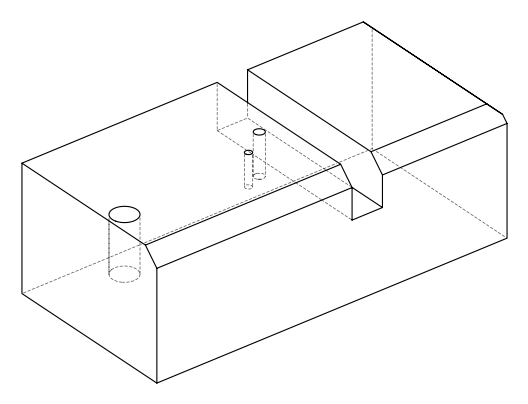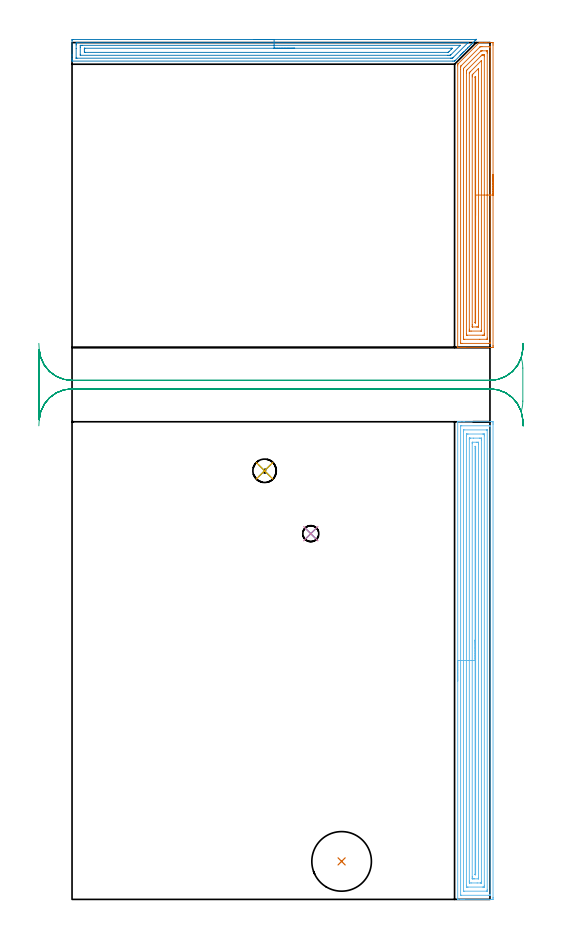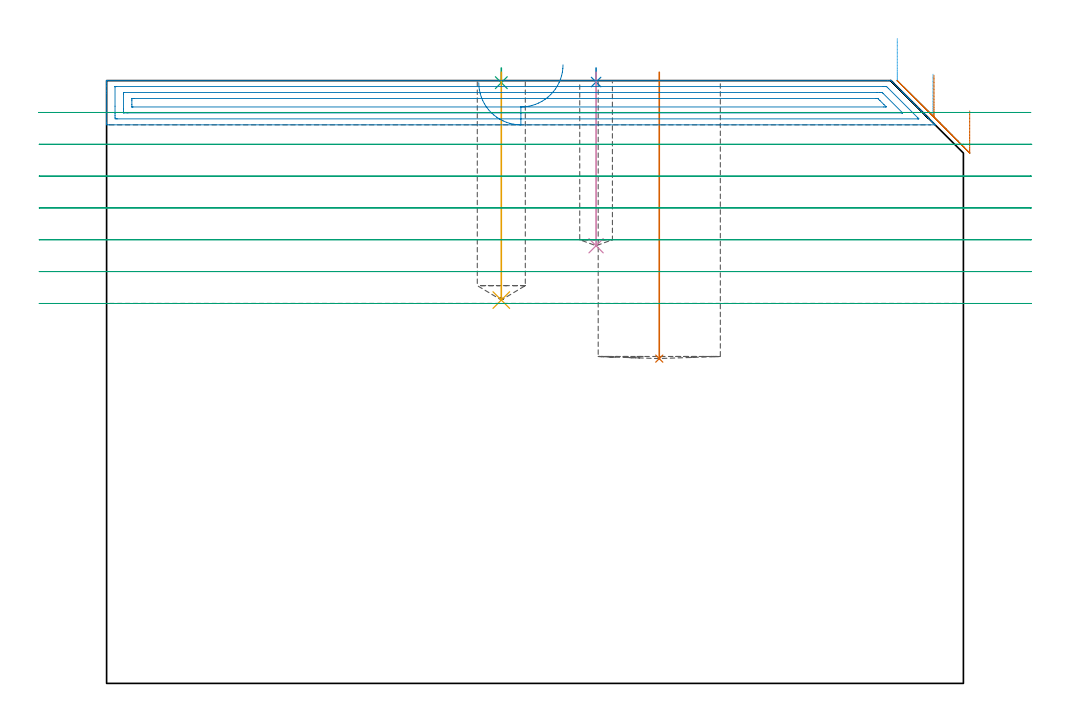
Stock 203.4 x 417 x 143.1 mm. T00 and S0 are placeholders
(PLAN: 9 operations, 5 tool changes, 36.3 min)
(1 INDEXABLE_INSERT_DRILL_BLIND_HOLE_FROM_SOLID | STEP1POCKET | NXT0302_029 | 0.27 min | 43332 mm3)
(2 SPOT_DRILL | STEP1POCKET_1 | NXT0321_9005460120000 | 0.03 min | 0 mm3)
(3 SPOT_DRILL_1 | STEP1POCKET_2 | NXT0321_9005460120000 | 0.03 min | 2 mm3)
(4 DRILL_BLIND_HOLE_INTO_CENTER | STEP1POCKET_1 | NXT0301_049 | 0.17 min | 1814 mm3)
(5 DRILL_BLIND_HOLE_INTO_CENTER_1 | STEP1POCKET_2 | UGT0301_225 | 0.22 min | 5061 mm3)
(6 AREA_MILL | FG_CHAMFER_SURFACE | UGT0205_001 | 13.21 min | 35510 mm3)
(7 AREA_MILL_1 | FG_CHAMFER_SURFACE_1 | UGT0205_001 | 8.32 min | 23071 mm3)
(8 AREA_MILL_2 | FG_CHAMFER_SURFACE_2 | UGT0205_001 | 6.38 min | 10456 mm3)
(9 MILL_RECTANGULAR_SLOT | SLOT_RECTANGULAR | UGT0201_004 | Follow Part, ap 8, ae 75% | 7.71 min | 386316 mm3)
(TOOL NXT0302_029 | Index. Insert Drill 29mm [880-D2900L32-05] | D29 PA176 FL145 Z2)
(TOOL NXT0321_9005460120000 | NC Spot Drill, 142deg, 12mm, Carbide, Uncoated | D12 PA142 FL30 Z2)
(TOOL NXT0301_049 | Carbide Drill 7.8mm [860.1-0780-039A1-MM 2214] | D7.8 PA140 FL53 Z2)
(TOOL UGT0301_225 | Twist Drill 11.4 mm | D11.4 PA118 FL92 Z2)
(TOOL UGT0205_001 | Chamfer Mill 20 x 3 x 45 deg. | D20 FL50 Z2)
(TOOL UGT0201_004 | End Mill 32 mm | D32 FL53 Z6)
(OP 1 INDEXABLE_INSERT_DRILL_BLIND_HOLE_FROM_SOLID)
G17 G21 G94 G90
T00 M6
G54
G17 G0 G90 X131.2 Y18.5 S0 M3
G43 Z153.1 H1
G94 G81 G98 Z77.1 F250. R145.1
G80
M5
M2
(OP 2 SPOT_DRILL)
G17 G21 G94 G90
T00 M6
G54
G17 G0 G90 X116.2 Y178. S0 M3
G43 Z153.1 H0
G94 G81 G98 Z142.764 F250. R146.1
G80
M5
M2
(OP 3 SPOT_DRILL_1)
G17 G21 G94 G90
T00 M6
G54
G17 G0 G90 X93.7 Y208.6 S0 M3
G43 Z153.1 H0
G94 G81 G98 Z142.609 F250. R146.1
G80
M5
M2
(OP 4 DRILL_BLIND_HOLE_INTO_CENTER)
G17 G21 G94 G90
T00 M6
G54
G17 G0 G90 X116.2 Y178. S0 M3
G43 Z153.1 H1
G94 G81 G98 Z103.9 F250. R145.1
G80
M5
M2
(OP 5 DRILL_BLIND_HOLE_INTO_CENTER_1)
G17 G21 G94 G90
T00 M6
G54
G17 G0 G90 X93.7 Y208.6 S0 M3
G43 Z153.1 H0
G94 G81 G98 Z91. F250. R145.1
G80
M5
M2
(OP 6 AREA_MILL)
G17 G21 G94 G90
T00 M6
G54
G17 G0 G90 X187.702 Y106.25 S1061 M3
G43 Z153.1 H0
Z153.098
G94 G1 Y106.288 Z152.227 F250.
Y106.402 Z151.362
Y106.591 Z150.51
Y106.853 Z149.678
Y107.187 Z148.872
Y107.59 Z148.098
Y108.059 Z147.363
Y108.59 Z146.67
Y109.179 Z146.027
Y109.822 Z145.438
Y110.514 Z144.907
Y111.25 Z144.438
Y112.024 Z144.035
Y112.83 Z143.701
Y113.662 Z143.439
Y114.514 Z143.25
Y115.379 Z143.136
Y116.25 Z143.098
X187.704 Y232.334 Z143.096
X187.701 Y232.412 Z143.094
X187.71 Y232.491 Z143.081
X187.733 Y232.497 Z143.058
X187.751 Y232.5 Z143.04
X188.133 Z142.666
X188.511 Z142.288
X189.173 Z141.622
X190.395 Z140.401
X190.955 Z139.839
X203.707 Z127.091
X204.317 Y232.497 Z126.48
X204.892 Y232.493 Z125.906
X204.894 Y232.465 Z125.904
X204.899 Y231.888 Z125.901
X204.9 Y231.304 Z125.9
Y0.921
X204.899 Y0.612 Z125.901
X204.894 Y0.035 Z125.904
X204.892 Y0.007 Z125.906
X204.317 Y0.003 Z126.48
X203.706 Y0. Z127.091
X190.955 Z139.839
X190.395 Z140.401
X190.064 Z140.732
X189.505 Z141.292
X189.173 Z141.622
X188.133 Z142.666
X187.75 Y0.002 Z143.041
X187.703 Y0.005 Z143.087
X187.702 Y0.007 Z143.088
X187.7 Y0.166 Z143.1
X187.702 Y116.25 Z143.098
X189.116 Z141.684
X189.119 Y230.213 Z141.682
X189.122 Y230.325 Z141.678
X189.131 Y230.49 Z141.669
X189.173 Y230.493 Z141.627
X189.667 Y230.5 Z141.133
X203.03 Y230.499 Z127.77
X203.427 Y230.493 Z127.373
X203.476 Y230.49 Z127.324
X203.483 Y230.28 Z127.317
X203.485 Y230.161 Z127.315
X203.486 Y2.339 Z127.314
X203.485 Y2.28 Z127.315
X203.48 Y2.162 Z127.32
X203.47 Y2.01 Z127.33
X203.427 Y2.007 Z127.373
X202.933 Y2.001 Z127.867
X189.57 Z141.23
X189.173 Y2.007 Z141.627
X189.124 Y2.01 Z141.676
X189.117 Y2.221 Z141.683
X189.115 Y2.339 Z141.685
X189.116 Y116.25 Z141.684
X190.53 Z140.27
X190.532 Y227.847 Z140.268
X190.533 Y228.316 Z140.267
X190.535 Y228.422 Z140.265
X190.538 Y228.473 Z140.262
X190.541 Y228.49 Z140.259
X190.588 Y228.493 Z140.212
X190.772 Y228.499 Z140.028
X201.829 Z128.971
X201.951 Y228.497 Z128.849
X202.049 Y228.491 Z128.751
X202.066 Y228.487 Z128.734
X202.068 Y228.481 Z128.732
X202.07 Y228.458 Z128.73
X202.071 Y228.316 Z128.729
Y4.65
X202.07 Y4.184 Z128.73
X202.068 Y4.078 Z128.732
X202.065 Y4.027 Z128.735
X202.06 Y4.01 Z128.74
X202.012 Y4.007 Z128.788
X201.828 Y4.001 Z128.972
X190.771 Z140.029
X190.649 Y4.003 Z140.151
X190.551 Y4.01 Z140.249
X190.534 Y4.013 Z140.266
X190.532 Y4.019 Z140.268
X190.53 Y4.042 Z140.27
X190.529 Y4.184 Z140.271
X190.53 Y116.25 Z140.27
X191.944 Z138.856
X191.946 Y225.637 Z138.854
X191.951 Y226.425 Z138.849
X191.953 Y226.478 Z138.847
X191.96 Y226.491 Z138.84
X191.984 Y226.493 Z138.816
X192.091 Y226.497 Z138.709
X192.306 Y226.499 Z138.494
X192.737 Y226.5 Z138.063
X199.893 Z130.907
X200.306 Y226.498 Z130.494
X200.513 Y226.494 Z130.287
X200.615 Y226.49 Z130.185
X200.651 Y226.481 Z130.149
X200.657 Y225.637 Z130.143
Y6.863
X200.652 Y6.072 Z130.148
X200.651 Y6.022 Z130.149
X200.616 Y6.01 Z130.184
X200.509 Y6.006 Z130.291
X200.294 Y6.003 Z130.506
X199.863 Y6. Z130.937
X192.707 Z138.093
X192.294 Y6.002 Z138.506
X192.087 Y6.006 Z138.713
X191.985 Y6.01 Z138.815
X191.949 Y6.019 Z138.851
X191.943 Y6.863 Z138.857
X191.944 Y116.25 Z138.856
X193.359 Z137.441
X193.361 Y224.118 Z137.439
X193.364 Y224.387 Z137.436
X193.367 Y224.462 Z137.433
X193.371 Y224.491 Z137.429
X193.385 Y224.493 Z137.415
X193.466 Y224.497 Z137.334
X193.628 Y224.499 Z137.172
X193.871 Y224.5 Z136.929
X195.409 Z135.391
X198.325 Z132.475
X198.972 Y224.497 Z131.828
X199.222 Y224.494 Z131.578
X199.237 Y224.484 Z131.563
X199.239 Y224.477 Z131.561
X199.242 Y223.851 Z131.558
X199.243 Y223.58 Z131.557
Y8.649
X199.242 Y8.379 Z131.558
X199.238 Y8.107 Z131.562
X199.236 Y8.031 Z131.564
X199.23 Y8.009 Z131.57
X199.215 Y8.007 Z131.585
X199.134 Y8.003 Z131.666
X198.972 Y8.001 Z131.828
X198.729 Y8. Z132.071
X197.191 Z133.609
X194.275 Z136.525
X193.628 Y8.003 Z137.172
X193.378 Y8.006 Z137.422
X193.363 Y8.017 Z137.437
X193.361 Y8.023 Z137.439
X193.358 Y8.649 Z137.442
X193.357 Y8.92 Z137.443
X193.359 Y116.25 Z137.441
X194.773 Z136.027
X194.775 Y221.808 Z136.025
Y222.065
X194.779 Y222.383 Z136.021
X194.781 Y222.461 Z136.019
X194.784 Y222.49 Z136.016
X194.831 Y222.493 Z135.969
X194.977 Y222.498 Z135.823
X196.757 Y222.5 Z134.043
X197.191 Y222.499 Z133.609
X197.651 Y222.497 Z133.149
X197.794 Y222.49 Z133.006
X197.822 Y222.486 Z132.978
X197.824 Y222.436 Z132.976
X197.827 Y222.32 Z132.973
X197.828 Y222.065 Z132.972
X197.829 Y221.425 Z132.971
Y10.689
X197.828 Y10.435 Z132.972
X197.824 Y10.115 Z132.976
X197.822 Y10.037 Z132.978
X197.817 Y10.01 Z132.983
X197.769 Y10.007 Z133.031
X197.623 Y10.002 Z133.177
X195.843 Y10. Z134.957
X195.409 Y10.001 Z135.391
X194.949 Y10.003 Z135.851
X194.806 Y10.01 Z135.994
X194.778 Y10.014 Z136.022
X194.776 Y10.064 Z136.024
X194.773 Y10.18 Z136.027
X194.772 Y10.435 Z136.028
X194.771 Y11.074 Z136.029
X194.773 Y116.25 Z136.027
X196.187 Z134.613
X196.189 Y219.498 Z134.611
X196.191 Y220.279 Z134.609
X196.192 Y220.387 Z134.608
X196.197 Y220.49 Z134.603
X196.3 Y220.495 Z134.5
X196.373 Y220.496 Z134.427
X196.399 Y220.493 Z134.401
X196.408 Y220.49 Z134.392
X196.41 Y220.47 Z134.39
X196.413 Y220.394 Z134.387
X196.414 Y220.279 Z134.386
X196.415 Y220.164 Z134.385
Y12.999
X196.412 Y12.221 Z134.388
X196.409 Y12.111 Z134.391
X196.403 Y12.01 Z134.397
X196.3 Y12.005 Z134.5
X196.227 Y12.004 Z134.573
X196.201 Y12.007 Z134.599
X196.193 Y12.01 Z134.607
X196.19 Y12.031 Z134.61
X196.187 Y12.106 Z134.613
X196.186 Y12.221 Z134.614
Y12.336
X196.187 Y116.25 Z134.613
Y117.122 Z134.651
Y117.986 Z134.765
Y118.838 Z134.954
Y119.67 Z135.216
Y120.476 Z135.55
Y121.25 Z135.953
Y121.986 Z136.421
Y122.678 Z136.952
Y123.321 Z137.542
Y123.91 Z138.185
Y124.442 Z138.877
Y124.91 Z139.613
Y125.313 Z140.387
Y125.647 Z141.193
Y125.909 Z142.025
Y126.098 Z142.876
Y126.212 Z143.741
Y126.25 Z144.613
G0 Z153.1
M5
M2
(OP 7 AREA_MILL_1)
G17 G21 G94 G90
T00 M6
G54
G17 G0 G90 X204.9 Y352.8 S1061 M3
G43 Z153.1 H0
Z135.9
G94 G1 Y352.762 Z135.028 F250.
Y352.648 Z134.164
Y352.459 Z133.312
Y352.197 Z132.48
Y351.863 Z131.674
Y351.46 Z130.9
Y350.992 Z130.164
Y350.46 Z129.472
Y349.871 Z128.829
Y349.228 Z128.24
Y348.536 Z127.708
Y347.8 Z127.24
Y347.026 Z126.837
Y346.22 Z126.503
Y345.388 Z126.241
Y344.537 Z126.052
Y343.672 Z125.938
Y342.8 Z125.9
Y269.509
X204.899 Y269.201 Z125.901
X204.893 Y268.624 Z125.904
X204.891 Y268.607 Z125.906
X204.317 Y268.603 Z126.48
X203.718 Y268.6 Z127.08
X191.555 Z139.24
X190.955 Z139.839
X190.373 Z140.424
X190.064 Z140.732
X189.482 Z141.314
X189.173 Z141.622
X188.104 Z142.695
X187.747 Y268.603 Z143.045
X187.703 Y268.606 Z143.087
X187.702 Y268.607 Z143.088
X187.7 Y268.755 Z143.1
X187.704 Y405.719 Z143.096
X187.71 Y406.46 Z143.088
X187.715 Y406.513 Z143.083
X187.786 Y406.586 Z143.013
X187.837 Y406.638 Z142.961
X198.182 Y416.984 Z132.615
X198.192 Y416.992 Z132.605
X198.432 Y417. Z132.363
X198.699 Z132.1
X199.246 Z131.554
X199.863 Z130.932
X201.063 Z129.734
X201.645 Z129.149
X204.026 Z126.77
X204.317 Y416.998 Z126.479
X204.891 Y416.993 Z125.905
X204.893 Y416.976 Z125.904
X204.898 Y416.399 Z125.902
X204.9 Y415.816 Z125.9
Y342.8
X203.486 Z127.314
X203.485 Y270.926 Z127.315
X203.484 Y270.866 Z127.316
X203.479 Y270.749 Z127.321
X203.468 Y270.61 Z127.332
X203.427 Y270.608 Z127.373
X202.919 Y270.601 Z127.881
X190.064 Y270.6 Z140.736
X189.556 Y270.601 Z141.244
X189.173 Y270.608 Z141.627
X189.125 Y270.61 Z141.675
X189.118 Y270.807 Z141.682
X189.115 Y270.926 Z141.685
Y270.985
X189.114 Y271.044 Z141.686
X189.118 Y403.965 Z141.682
X189.121 Y404.802 Z141.679
X189.123 Y404.853 Z141.677
X189.173 Y405.512 Z141.627
X189.261 Y405.606 Z141.539
X189.345 Y405.694 Z141.455
X198.265 Y414.615 Z132.535
X198.624 Y414.965 Z132.176
X198.645 Y414.983 Z132.155
X198.685 Y414.99 Z132.115
X198.78 Y414.995 Z132.02
X198.972 Y414.998 Z131.828
X199.479 Y415. Z131.321
X203.044 Y414.999 Z127.756
X203.427 Y414.992 Z127.373
X203.475 Y414.99 Z127.325
X203.482 Y414.793 Z127.318
X203.485 Y414.675 Z127.315
X203.486 Y414.615 Z127.314
Y414.556
Y342.8
X202.072 Z128.728
X202.071 Y273.234 Z128.729
X202.069 Y272.769 Z128.731
X202.067 Y272.663 Z128.733
X202.065 Y272.618 Z128.735
X201.982 Y272.61 Z128.818
X201.812 Y272.602 Z128.988
X198.431 Y272.6 Z132.369
X190.786 Z140.014
X190.674 Y272.602 Z140.126
X190.584 Y272.607 Z140.216
X190.535 Y272.612 Z140.265
X190.533 Y272.628 Z140.267
X190.531 Y272.769 Z140.269
X190.529 Y273.196 Z140.271
Y273.661
X190.533 Y403.441 Z140.267
X190.535 Y403.91 Z140.265
X190.539 Y404.327 Z140.261
X190.549 Y404.438 Z140.251
X190.928 Y404.829 Z139.872
X198.972 Y412.872 Z131.828
X199.07 Y412.959 Z131.73
X199.11 Y412.99 Z131.69
X199.153 Y412.993 Z131.647
X199.333 Y412.998 Z131.467
X199.694 Y413. Z131.106
X201.645 Z129.155
X201.814 Z128.986
X201.926 Y412.998 Z128.874
X202.016 Y412.993 Z128.784
X202.065 Y412.988 Z128.735
X202.067 Y412.972 Z128.733
X202.069 Y412.831 Z128.731
X202.071 Y412.404 Z128.729
X202.072 Y411.939 Z128.728
Y342.8
X200.657 Z130.143
Y275.445
X200.651 Y274.657 Z130.149
X200.648 Y274.61 Z130.152
X200.602 Y274.606 Z130.198
X200.496 Y274.603 Z130.304
X200.285 Y274.601 Z130.515
X199.863 Y274.6 Z130.937
X192.294 Y274.601 Z138.506
X192.096 Y274.602 Z138.704
X191.997 Y274.606 Z138.803
X191.954 Y274.61 Z138.846
X191.95 Y274.641 Z138.85
X191.943 Y275.348 Z138.857
Y275.445
X191.946 Y402.126 Z138.854
X191.948 Y402.916 Z138.852
X191.95 Y403.018 Z138.85
X191.964 Y403.403 Z138.836
X192.155 Y403.6 Z138.645
X192.459 Y403.91 Z138.341
X198.972 Y410.424 Z131.828
X199.285 Y410.734 Z131.515
X199.48 Y410.923 Z131.32
X199.549 Y410.989 Z131.251
X199.652 Y410.993 Z131.148
X199.863 Y410.999 Z130.937
X199.91 Y411. Z130.89
X200.306 Z130.494
X200.504 Y410.998 Z130.296
X200.603 Y410.994 Z130.197
X200.646 Y410.991 Z130.154
X200.65 Y410.959 Z130.15
X200.657 Y410.252 Z130.143
Y410.155
Y342.8
X199.243 Z131.557
Y277.23
X199.242 Y276.96 Z131.558
X199.238 Y276.688 Z131.562
X199.236 Y276.618 Z131.564
X199.207 Y276.61 Z131.593
X199.13 Y276.605 Z131.67
X198.972 Y276.601 Z131.828
X194.256 Y276.6 Z136.544
X193.628 Y276.601 Z137.172
X193.364 Y276.602 Z137.436
X193.359 Y276.606 Z137.441
X193.358 Y276.607 Z137.442
X193.357 Y277.23 Z137.443
Y277.501
X193.361 Y402.126 Z137.439
X193.362 Y402.259 Z137.438
X193.365 Y402.325 Z137.435
X193.368 Y402.355 Z137.432
X193.381 Y402.372 Z137.419
X193.628 Y402.628 Z137.172
X193.822 Y402.823 Z136.978
X194.016 Y403.018 Z136.784
X199.171 Y408.172 Z131.63
X199.204 Y408.204 Z131.596
X199.225 Y408.221 Z131.575
X199.235 Y408.225 Z131.565
X199.237 Y408.219 Z131.563
X199.242 Y408.176 Z131.558
X199.243 Y408.149 Z131.557
Y408.099
Y342.8
X197.829 Z132.971
X197.828 Y279.267 Z132.972
X197.827 Y279.014 Z132.973
X197.824 Y278.695 Z132.976
X197.822 Y278.623 Z132.978
X197.741 Y278.61 Z133.059
X197.601 Y278.603 Z133.199
X197.191 Y278.601 Z133.609
X196.713 Y278.6 Z134.087
X194.93 Y278.602 Z135.87
X194.804 Y278.608 Z135.996
X194.779 Y278.61 Z136.021
X194.776 Y278.654 Z136.024
X194.773 Y278.759 Z136.027
X194.772 Y279.014 Z136.028
X194.771 Y279.653 Z136.029
X194.775 Y400.341 Z136.025
X194.777 Y400.975 Z136.023
X194.78 Y401.234 Z136.02
X194.782 Y401.308 Z136.018
X194.831 Y401.372 Z135.969
X194.926 Y401.472 Z135.874
X195.047 Y401.597 Z135.753
X195.409 Y401.962 Z135.391
X197.72 Y404.272 Z133.08
X197.754 Y404.304 Z133.046
X197.795 Y404.34 Z133.005
X197.822 Y404.362 Z132.978
X197.824 Y404.321 Z132.976
X197.827 Y404.165 Z132.973
X197.829 Y403.91 Z132.971
Y403.738
Y342.8
X196.415 Z134.385
X196.414 Y281.576 Z134.386
X196.41 Y280.798 Z134.39
X196.409 Y280.689 Z134.391
X196.393 Y280.61 Z134.407
X196.3 Y280.608 Z134.5
X196.235 Y280.61 Z134.565
X196.192 Y280.616 Z134.608
X196.19 Y280.684 Z134.61
X196.187 Y280.798 Z134.613
X196.186 Y280.912 Z134.614
X196.19 Y399.951 Z134.61
X196.191 Y400.146 Z134.609
X196.194 Y400.243 Z134.606
X196.197 Y400.287 Z134.603
X196.241 Y400.341 Z134.559
X196.27 Y400.372 Z134.53
X196.3 Y400.402 Z134.5
X196.332 Y400.431 Z134.468
X196.395 Y400.486 Z134.405
X196.41 Y400.495 Z134.39
X196.411 Y400.488 Z134.389
X196.413 Y400.456 Z134.387
X196.414 Y400.341 Z134.386
X196.415 Y400.227 Z134.385
Y342.8
Y341.928 Z134.423
Y341.064 Z134.537
Y340.212 Z134.726
Y339.38 Z134.988
Y338.574 Z135.322
Y337.8 Z135.725
Y337.064 Z136.194
Y336.372 Z136.725
Y335.729 Z137.314
Y335.14 Z137.957
Y334.609 Z138.65
Y334.14 Z139.385
Y333.737 Z140.159
Y333.403 Z140.965
Y333.141 Z141.797
Y332.952 Z142.649
Y332.838 Z143.514
Y332.8 Z144.385
G0 Z153.1
M5
M2
(OP 8 AREA_MILL_2)
G17 G21 G94 G90
T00 M6
G54
G17 G0 G90 X88.35 Y418.5 S1061 M3
G43 Z153.1 H0
Z142.6
G94 G1 X88.388 Z141.728 F250.
X88.502 Z140.864
X88.691 Z140.012
X88.953 Z139.18
X89.287 Z138.374
X89.69 Z137.6
X90.158 Z136.864
X90.69 Z136.172
X91.279 Z135.529
X91.922 Z134.94
X92.614 Z134.409
X93.35 Z133.94
X94.124 Z133.537
X94.93 Z133.203
X95.762 Z132.941
X96.614 Z132.752
X97.478 Z132.638
X98.35 Z132.6
X196.687 Y418.499 Z132.599
X196.688 Y418.496 Z132.603
X196.687 Y418.488 Z132.61
X196.39 Y418.188 Z132.909
X195.986 Y417.786 Z133.314
X195.846 Y417.645 Z133.452
X195.795 Y417.594 Z133.504
X195.146 Y416.945 Z134.154
X194.967 Y416.766 Z134.331
X194.307 Y416.107 Z134.993
X194.089 Y415.887 Z135.209
X193.465 Y415.265 Z135.834
X193.414 Y415.214 Z135.885
X193.21 Y415.008 Z136.088
X192.625 Y414.425 Z136.674
X192.522 Y414.321 Z136.778
X192.331 Y414.129 Z136.967
X191.785 Y413.585 Z137.515
X191.452 Y413.25 Z137.846
X190.945 Y412.745 Z138.355
X190.736 Y412.535 Z138.563
X190.574 Y412.371 Z138.724
X190.413 Y412.212 Z138.886
X190.29 Y412.089 Z139.009
X190.134 Y411.932 Z139.163
X189.98 Y411.779 Z139.319
X189.844 Y411.643 Z139.455
X189.694 Y411.492 Z139.603
X189.547 Y411.346 Z139.751
X189.397 Y411.196 Z139.901
X189.255 Y411.053 Z140.043
X189.115 Y410.913 Z140.184
X188.951 Y410.75 Z140.348
X188.815 Y410.613 Z140.483
X186.617 Y408.416 Z142.681
X186.273 Y408.075 Z143.024
X186.201 Y408.006 Z143.092
X185.381 Y408. Z143.1
X0.161
X0.01 Y408.006 Z143.093
X0. Y408.301 Z142.798
Y408.659 Z142.441
Y409.295 Z141.8
Y410.492 Z140.605
Y411.053 Z140.041
Y418.084 Z133.013
X0.003 Y418.367 Z132.73
X0.01 Y418.492 Z132.606
X0.137 Y418.499 Z132.599
X0.608 Y418.5 Z132.6
X98.35
Y417.086 Z134.014
X192.522 Y417.085 Z134.015
X192.644
X192.77 Y417.081 Z134.019
X192.818 Y417.079 Z134.021
X192.811 Y417.069 Z134.031
X192.738 Y416.992 Z134.108
X192.615 Y416.865 Z134.235
X192.522 Y416.771 Z134.329
X185.654 Y409.904 Z141.196
X185.381 Y409.632 Z141.468
X185.207 Y409.466 Z141.634
X185.158 Y409.421 Z141.679
X185.066 Y409.419 Z141.681
X184.874 Y409.416 Z141.684
X184.488 Y409.414 Z141.686
X184.367
X2.393 Y409.415 Z141.685
X2.271
X2.037 Y409.42 Z141.68
X2.014 Y409.421 Z141.679
X2.009 Y409.435 Z141.665
X2.003 Y409.465 Z141.635
X2.001 Y409.494 Z141.606
X2. Y414.076 Z137.024
Y415.834 Z135.266
X2.002 Y416.326 Z134.774
X2.005 Y416.708 Z134.392
X2.017 Y417.079 Z134.021
X2.393 Y417.084 Z134.016
X2.515 Y417.085 Z134.015
X98.35 Y417.086 Z134.014
Y415.672 Z135.428
X188.724 Y415.671 Z135.429
X188.8
X188.951 Y415.667 Z135.433
X188.955 Y415.665 Z135.435
Y415.66 Z135.44
X188.951 Y415.651 Z135.449
X184.353 Y411.053 Z140.047
X184.199 Y410.906 Z140.194
X184.142 Y410.853 Z140.247
X184.112 Y410.835 Z140.265
X184.051 Y410.834 Z140.266
X183.822 Y410.83 Z140.27
X183.595 Y410.829 Z140.271
X182.931 Y410.828 Z140.272
X4.178 Y410.829 Z140.271
X4.102 Y410.83 Z140.27
X4.042 Y410.833 Z140.267
X4.011 Y410.835 Z140.265
X4.009 Y410.878 Z140.222
X4.003 Y411.053 Z140.047
X4.001 Y411.228 Z139.872
X4. Y414.744 Z136.356
X4.004 Y415.447 Z135.653
X4.008 Y415.615 Z135.485
X4.017 Y415.665 Z135.435
X4.065 Y415.667 Z135.433
X4.178 Y415.669 Z135.431
X4.843 Y415.671 Z135.429
X5.071
X98.35 Y415.672 Z135.428
Y414.257 Z136.843
X184.488
X184.805 Y414.256 Z136.844
X184.978 Y414.253 Z136.847
X185.088 Y414.25 Z136.85
X185.014 Y414.169 Z136.931
X184.956 Y414.108 Z136.992
X184.541 Y413.689 Z137.411
X183.595 Y412.744 Z138.356
X183.184 Y412.337 Z138.763
X183.112 Y412.269 Z138.831
X183.092 Y412.252 Z138.848
X183.062 Y412.249 Z138.851
X182.991 Y412.246 Z138.854
X182.703 Y412.244 Z138.856
X6.54 Y412.243 Z138.857
X6.129 Y412.245 Z138.855
X6.043 Y412.247 Z138.853
X6.01 Y412.249 Z138.851
X6.007 Y412.291 Z138.809
X6.004 Y412.387 Z138.713
X6. Y412.775 Z138.325
Y413.654 Z137.446
X6.001 Y414.111 Z136.989
X6.003 Y414.216 Z136.884
X6.006 Y414.242 Z136.858
X6.01 Y414.25 Z136.85
X6.019 Y414.252 Z136.848
X6.087 Y414.255 Z136.845
X6.28 Y414.257 Z136.843
X98.35
X99.222 Z136.881
X100.086 Z136.995
X100.938 Z137.183
X101.77 Z137.446
X102.576 Z137.78
X103.35 Z138.182
X104.086 Z138.651
X104.778 Z139.182
X105.421 Z139.772
X106.01 Z140.415
X106.542 Z141.107
X107.01 Z141.843
X107.413 Z142.617
X107.747 Z143.423
X108.009 Z144.255
X108.198 Z145.106
X108.312 Z145.971
X108.35 Z146.843
G0 Z153.1
M5
M2
(OP 9 MILL_RECTANGULAR_SLOT)
G17 G21 G94 G90
T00 M6
G54
G17 G0 G90 X-16.154 Y230.485 S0 M3
G43 Z153.1 H0
Z135.543
G94 G1 X-15.97 Y233.479 F250.
G2 X0. Y248.5 R16. F500.
G1 X203.4
G2 X218.583 Y237.548 R16.
G1 X218.611 Y237.539
G3 X219.4 Y242.514 R16.
G1 Y258.6
G3 X218.611 Y263.561 R16.
G1 X218.583 Y263.552
G2 X203.4 Y252.6 R16.
G1 X0.
G2 X-15.97 Y267.621 R16.
G1 X-16.154 Y270.615 F250.
G0 Z153.1
X219.634 Y269.808
Z127.986
G1 X219.301 Y266.826
G2 X203.4 Y252.6 R16. F500.
G1 X0.
G2 X-15.97 Y267.621 R16.
G1 X-16.
Y233.479
X-15.97
G2 X0. Y248.5 R16.
G1 X203.4
G2 X219.297 Y234.316 R16.
G1 X219.637 Y231.336 F250.
G0 X219.554 Y270.615 Z120.429
G1 X219.37 Y267.621
G2 X203.4 Y252.6 R16. F500.
G1 X0.
G2 X-15.97 Y267.621 R16.
G1 X-16.
Y233.479
X-15.97
G2 X0. Y248.5 R16.
G1 X203.4
G2 X219.37 Y233.479 R16.
G1 X219.554 Y230.485 F250.
G0 Y270.615 Z112.871
G1 X219.37 Y267.621
G2 X203.4 Y252.6 R16. F500.
G1 X0.
G2 X-15.97 Y267.621 R16.
G1 X-16.
Y233.479
X-15.97
G2 X0. Y248.5 R16.
G1 X203.4
G2 X219.37 Y233.479 R16.
G1 X219.554 Y230.485 F250.
G0 Y270.615 Z105.314
G1 X219.37 Y267.621
G2 X203.4 Y252.6 R16. F500.
G1 X0.
G2 X-15.97 Y267.621 R16.
G1 X-16.
Y233.479
X-15.97
G2 X0. Y248.5 R16.
G1 X203.4
G2 X219.37 Y233.479 R16.
G1 X219.554 Y230.485 F250.
G0 Y270.615 Z97.757
G1 X219.37 Y267.621
G2 X203.4 Y252.6 R16. F500.
G1 X0.
G2 X-15.97 Y267.621 R16.
G1 X-16.
Y233.479
X-15.97
G2 X0. Y248.5 R16.
G1 X203.4
G2 X219.37 Y233.479 R16.
G1 X219.554 Y230.485 F250.
G0 Y270.615 Z90.2
G1 X219.37 Y267.621
G2 X203.4 Y252.6 R16. F500.
G1 X0.
G2 X-15.97 Y267.621 R16.
G1 X-16.
Y233.479
X-15.97
G2 X0. Y248.5 R16.
G1 X203.4
G2 X219.37 Y233.479 R16.
G1 X219.554 Y230.485 F250.
G0 Z153.1
M5
M2
